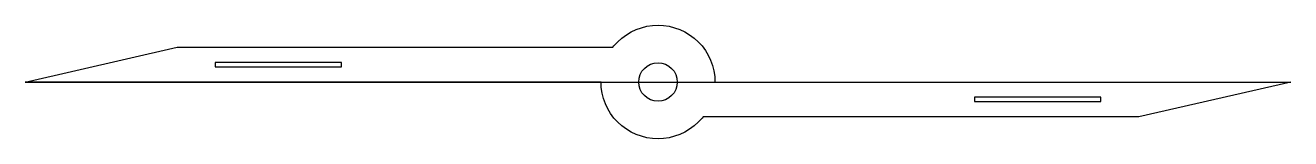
# Model space of a CAD drawing. Header units: millimetres. Extents: x -149 to 149, y -13 to 13.
import ezdxf

# ---------------------------------------------------------------- set-up
doc = ezdxf.new("R2010")
doc.units = ezdxf.units.MM
for name, color, linetype in [('CUT_INNER', 6, 'Continuous'), ('CUT_OUTER', 1, 'Continuous'), ('GUIDE', 3, 'Continuous')]:
    doc.layers.add(name, color=color, linetype=linetype)

msp = doc.modelspace()

# ---------------------------------------------------------------- linework, layer by layer
at = {"layer": 'CUT_INNER'}
for points in [[(-104.3, 3.5975), (-74.5, 3.5975), (-74.5, 4.5975), (-104.3, 4.5975)], [(74.5, -4.5975), (104.3, -4.5975), (104.3, -3.5975), (74.5, -3.5975)]]:
    msp.add_lwpolyline(points, close=True, dxfattribs=at)
msp.add_circle((0, 0), 4.55, dxfattribs=at)
at = {"layer": 'CUT_OUTER'}
msp.add_lwpolyline([(113.24, -8.195), (10.5976, -8.195), (10.3661, -8.5072), (9.4823, -9.4823), (8.5072, -10.3661), (7.4502, -11.15), (6.3214, -11.8266), (5.1318, -12.3892), (3.8927, -12.8326), (2.6162, -13.1523), (1.3144, -13.3454), (0, -13.41), (-1.3144, -13.3454), (-2.6162, -13.1523), (-3.8927, -12.8326), (-5.1318, -12.3892), (-6.3214, -11.8266), (-7.4502, -11.15), (-8.5072, -10.3661), (-9.4823, -9.4823), (-10.3661, -8.5072), (-11.15, -7.4502), (-11.8266, -6.3214), (-12.3892, -5.1318), (-12.8326, -3.8927), (-13.1523, -2.6162), (-13.3454, -1.3144), (-13.41, 0), (-113.24, 0), (-149, 0), (-113.24, 8.195), (-10.5976, 8.195), (-10.3661, 8.5072), (-9.4823, 9.4823), (-8.5072, 10.3661), (-7.4502, 11.15), (-6.3214, 11.8266), (-5.1318, 12.3892), (-3.8927, 12.8326), (-2.6162, 13.1523), (-1.3144, 13.3454), (0, 13.41), (1.3144, 13.3454), (2.6162, 13.1523), (3.8927, 12.8326), (5.1318, 12.3892), (6.3214, 11.8266), (7.4502, 11.15), (8.5072, 10.3661), (9.4823, 9.4823), (10.3661, 8.5072), (11.15, 7.4502), (11.8266, 6.3214), (12.3892, 5.1318), (12.8326, 3.8927), (13.1523, 2.6162), (13.3454, 1.3144), (13.41, 0), (149, 0)], close=True, dxfattribs=at)
at = {"layer": 'GUIDE'}
msp.add_lwpolyline([(-149, 0), (149, 0)], dxfattribs=at)

doc.saveas('drawing.dxf')
